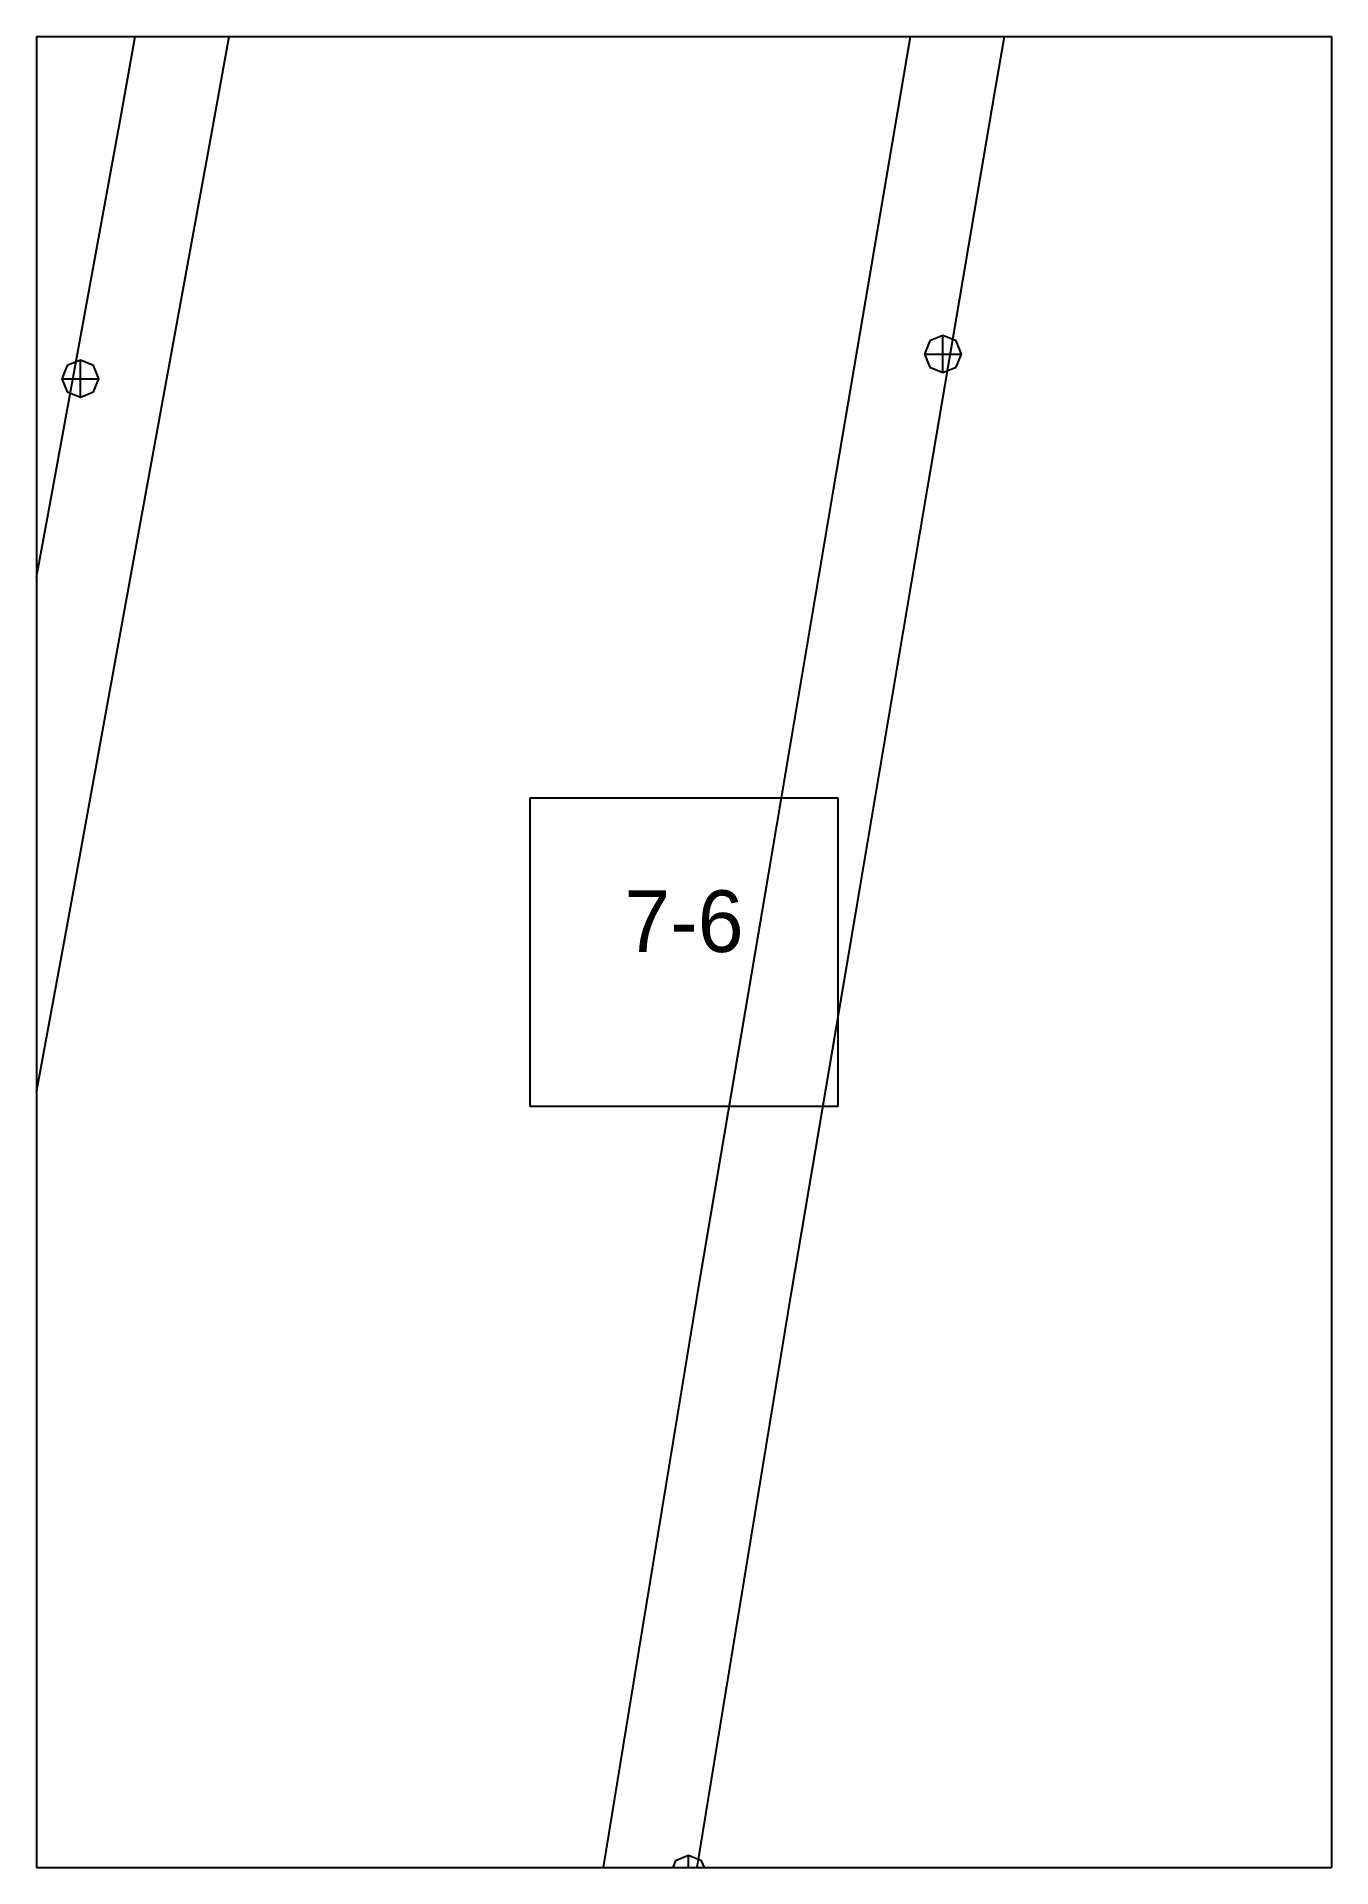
# Paper-space layout 'Plan 7-6' of a CAD drawing. Header units: metres, sheet in millimetres. Extents: x 0 to 210, y 0 to 297.
# The model-space entities are those that its viewports show. They can reach past a viewport. Long polylines and large blocks are cut down to what shows.
import ezdxf
from ezdxf.enums import TextEntityAlignment as Align

# ---------------------------------------------------------------- set-up
doc = ezdxf.new("R2010")
doc.units = ezdxf.units.M
for name, color, linetype in [('default', 7, 'Continuous'), ('TEXTLAYER', 7, 'Continuous'), ('VIEWPORTS', 7, 'Continuous')]:
    doc.layers.add(name, color=color, linetype=linetype)

msp = doc.modelspace()

# ---------------------------------------------------------------- linework, layer by layer
at = {"color": 9}
for p, q in [((1050, -1485), (1050, -1782)), ((1050, -1485), (1050, -1782)), ((1260, -1485), (1260, -1782)), ((1260, -1485), (1260, -1782)), ((840, -1782), (1050, -1782)), ((840, -1782), (1050, -1782)), ((1050, -1782), (1260, -1782)), ((1050, -1782), (1050, -2079)), ((1050, -1782), (1260, -1782)), ((1050, -1782), (1050, -2079)), ((1260, -1782), (1470, -1782)), ((1260, -1782), (1260, -2079)), ((1260, -1782), (1470, -1782)), ((1260, -1782), (1260, -2079)), ((1130, -1905.5), (1180, -1905.5)), ((1130, -1905.5), (1130, -1955.5)), ((1180, -1955.5), (1180, -1905.5)), ((1130, -1955.5), (1180, -1955.5)), ((840, -2079), (1050, -2079)), ((840, -2079), (1050, -2079)), ((1050, -2079), (1260, -2079)), ((1050, -2079), (1050, -2376)), ((1050, -2079), (1260, -2079)), ((1050, -2079), (1050, -2376)), ((1260, -2079), (1470, -2079)), ((1260, -2079), (1260, -2376)), ((1260, -2079), (1470, -2079)), ((1260, -2079), (1260, -2376))]:
    msp.add_line(p, q, dxfattribs=at)
at = {"layer": 'default', "color": 7, "linetype": 'Continuous'}
for p, q in [((1190.71, -1788.06), (1201.69, -1724)), ((1205.48, -1790.69), (1216.46, -1726.64)), ((1063.75, -1794.4), (1075.35, -1730.46)), ((1078.53, -1796.98), (1090.13, -1733.03)), ((1179.74, -1852.67), (1190.71, -1788.06)), ((1194.51, -1855.3), (1205.48, -1790.69)), ((1051.98, -1858.86), (1063.75, -1794.4)), ((1066.76, -1861.43), (1078.53, -1796.98)), ((1194.87, -1831.37), (1193.99, -1833.49)), ((1196.99, -1830.49), (1194.87, -1831.37)), ((1199.12, -1831.37), (1196.99, -1830.49)), ((1196.99, -1836.49), (1196.99, -1830.49)), ((1199.99, -1833.49), (1199.12, -1831.37)), ((1054.98, -1835.37), (1054.1, -1837.49)), ((1057.1, -1834.49), (1054.98, -1835.37)), ((1057.1, -1840.49), (1057.1, -1834.49)), ((1059.23, -1835.37), (1057.1, -1834.49)), ((1060.1, -1837.49), (1059.23, -1835.37)), ((1193.99, -1833.49), (1194.87, -1835.61)), ((1193.99, -1833.49), (1199.99, -1833.49)), ((1199.12, -1835.61), (1199.99, -1833.49)), ((1054.1, -1837.49), (1054.98, -1839.61)), ((1054.1, -1837.49), (1060.1, -1837.49)), ((1059.23, -1839.61), (1060.1, -1837.49)), ((1194.87, -1835.61), (1196.99, -1836.49)), ((1196.99, -1836.49), (1199.12, -1835.61)), ((1054.98, -1839.61), (1057.1, -1840.49)), ((1057.1, -1840.49), (1059.23, -1839.61)), ((1168.74, -1917.64), (1179.74, -1852.67)), ((1183.51, -1920.26), (1194.51, -1855.3)), ((1040.15, -1923.67), (1051.98, -1858.86)), ((1054.93, -1926.24), (1066.76, -1861.43)), ((1157.74, -1982.77), (1168.74, -1917.64)), ((1172.51, -1985.38), (1183.51, -1920.26)), ((1043.07, -1991.21), (1054.93, -1926.24)), ((1147.03, -2047.95), (1157.74, -1982.77)), ((1161.8, -2050.56), (1172.51, -1985.38)), ((1136.37, -2112.94), (1147.03, -2047.95)), ((1151.14, -2115.54), (1161.8, -2050.56)), ((1153.62, -2077.94), (1152.74, -2080.07)), ((1155.74, -2077.07), (1153.62, -2077.94)), ((1157.86, -2077.94), (1155.74, -2077.07)), ((1155.74, -2083.07), (1155.74, -2077.07)), ((1158.74, -2080.07), (1157.86, -2077.94)), ((1152.74, -2080.07), (1153.62, -2082.19)), ((1152.74, -2080.07), (1158.74, -2080.07)), ((1157.86, -2082.19), (1158.74, -2080.07))]:
    msp.add_line(p, q, dxfattribs=at)

# ---------------------------------------------------------------- texts
at = {"layer": 'TEXTLAYER', "color": 1}
msp.add_text('7-6', height=10, dxfattribs=at).set_placement((1155, -1930.5), align=Align.CENTER)

psp = doc.layouts.new('Plan 7-6')

# ---------------------------------------------------------------- viewports
at = {"layer": 'VIEWPORTS'}
psp.add_viewport(center=(105, 148.5), size=(210, 297), view_center_point=(1155, -1930.5), view_height=297, dxfattribs=at)

doc.saveas('drawing.dxf')
